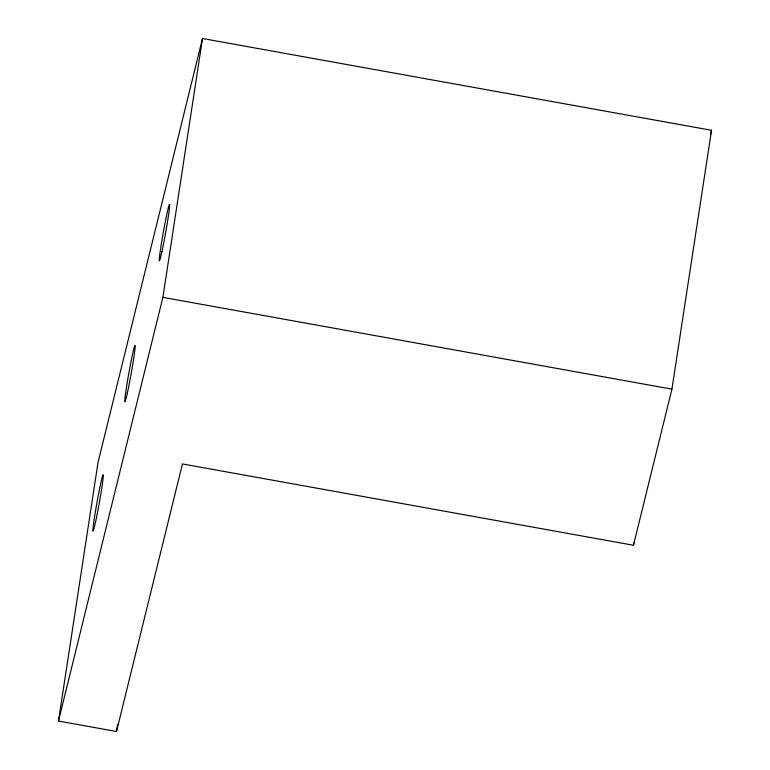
<?xml version="1.0" encoding="UTF-8"?>
<svg xmlns="http://www.w3.org/2000/svg" width="770" height="770" viewBox="0 0 770 770"><rect width="100%" height="100%" fill="white"/><g stroke="black" fill="none" stroke-linecap="round" stroke-linejoin="round"><path stroke-width="1.16" d="M58.472 721.038L98.088 462.125L202.5 38.5L711.528 130.294L671.921 389.148L633.45 545.266L182.442 463.944L116.501 731.5L58.472 721.038L162.894 297.355L202.5 38.5M116.501 731.5L117.598 724.378M633.45 545.266L633.806 542.898M710.383 134.952L711.528 130.294M162.894 297.355L671.921 389.148M161.902 251.703A28.663 1.174 -79.8 0 0 169.669 205.099A28.663 1.174 -79.8 0 0 161.787 241.135A28.663 1.174 -79.8 0 0 161.902 251.703M127.406 392.739A28.663 1.174 -79.8 0 0 135.173 346.134A28.663 1.174 -79.8 0 0 127.291 382.17A28.663 1.174 -79.8 0 0 127.406 392.739M95.538 522.06A28.663 1.174 -79.8 0 0 103.305 475.456A28.663 1.174 -79.8 0 0 95.422 511.482A28.663 1.174 -79.8 0 0 95.538 522.06"/></g></svg>
